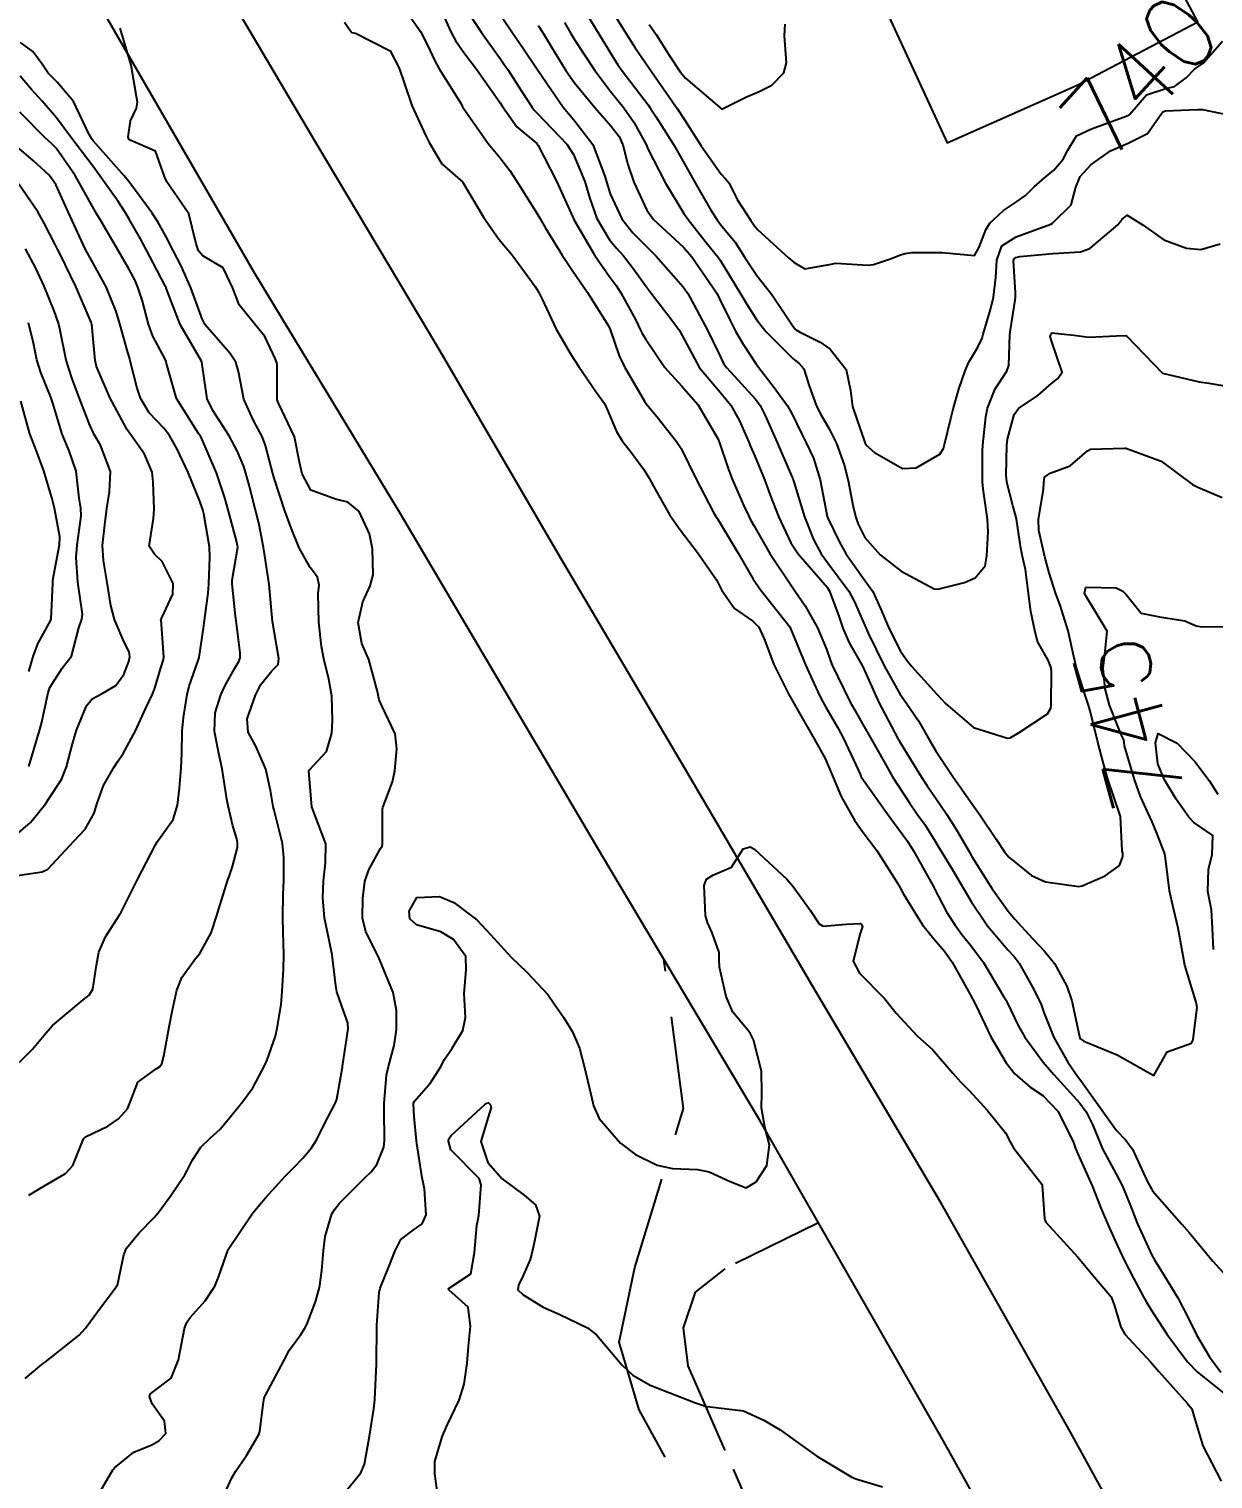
# Model space of a CAD drawing. Header units: metres. Extents: x 298520 to 308411, y 7433745 to 7450750.
# Drawn here: x 298851.9 to 298915.9, y 7449968.8 to 7450047.3 of the extents above; entities that cross this region are included whole.
import ezdxf
from ezdxf.enums import TextEntityAlignment as Align

# ---------------------------------------------------------------- set-up
doc = ezdxf.new("R2010")
doc.units = ezdxf.units.M
doc.header["$LTSCALE"] = 10
doc.linetypes.add('DASHED', pattern=[0.75, 0.5, -0.25])
for name, color, linetype in [('Cotas', 45, 'Continuous'), ('Curvas de Nivel 1m', 11, 'Continuous'), ('Curvas de Nivel 5m', 15, 'Continuous'), ('Edificações', 30, 'Continuous'), ('Vias Primárias', 230, 'Continuous'), ('Vias Secundárias', 230, 'DASHED')]:
    doc.layers.add(name, color=color, linetype=linetype)
doc.styles.add('Style-STANDARD', font='STANDARD.shx')

msp = doc.modelspace()

# ---------------------------------------------------------------- linework, layer by layer
at = {"layer": 'Curvas de Nivel 1m', "flags": 128}
for points, elevation in [([(298881.532, 7450048.929), (298882.703, 7450046.997), (298883.411, 7450045.835), (298883.736, 7450045.314), (298883.973, 7450044.981), (298885.376, 7450043.149), (298885.513, 7450042.959), (298885.799, 7450042.526), (298886.781, 7450040.946), (298887.343, 7450039.965), (298887.922, 7450038.934), (298888.778, 7450037.458), (298889.117, 7450036.922), (298889.301, 7450036.682), (298890.097, 7450035.714), (298890.62, 7450034.9), (298891.268, 7450033.921), (298892.065, 7450032.882), (298893.236, 7450031.158), (298893.361, 7450030.995), (298893.564, 7450030.865), (298894.688, 7450030.308), (298895.224, 7450029.928), (298896.096, 7450028.831), (298896.329, 7450027.696), (298896.431, 7450026.828), (298897.102, 7450024.882), (298897.132, 7450024.82), (298897.14, 7450024.797), (298897.162, 7450024.751), (298897.63, 7450024.343), (298899.15, 7450023.477), (298899.877, 7450023.516), (298901.158, 7450024.254), (298901.362, 7450024.567), (298901.424, 7450024.767), (298901.764, 7450026.177), (298901.903, 7450026.763), (298902.195, 7450027.763), (298902.544, 7450028.757), (298902.742, 7450029.231), (298903.226, 7450030.046), (298903.448, 7450030.53), (298903.519, 7450030.747), (298903.91, 7450032.08), (298904.067, 7450032.742), (298904.2, 7450033.809), (298904.25, 7450034.74), (298904.515, 7450035.514), (298905.296, 7450036.006), (298907.177, 7450036.702), (298907.261, 7450036.743), (298907.304, 7450036.777), (298908.273, 7450037.736), (298908.526, 7450038.688), (298908.756, 7450039.269), (298909.345, 7450039.9), (298910.403, 7450040.664), (298911.357, 7450041.083), (298912.41, 7450041.592), (298913.123, 7450042.633), (298913.23, 7450042.776), (298913.376, 7450042.819), (298915.095, 7450042.895), (298915.377, 7450042.897), (298916.865, 7450042.588)], 741), ([(298872.117, 7450048.449), (298873.056, 7450047.114), (298873.416, 7450046.423), (298873.827, 7450045.524), (298874.071, 7450045.1), (298875.252, 7450043.204), (298875.319, 7450043.081), (298875.338, 7450043.046), (298875.372, 7450042.984), (298876.729, 7450041.066), (298877.345, 7450040.306), (298877.891, 7450039.604), (298878.264, 7450039.046), (298879.308, 7450037.381), (298879.517, 7450037.028), (298879.812, 7450036.511), (298880.727, 7450035.016), (298881.275, 7450034.206), (298882.105, 7450033.002), (298883.236, 7450031.19), (298883.324, 7450030.989), (298883.814, 7450029.576), (298884.104, 7450028.977), (298885.185, 7450027.126), (298885.294, 7450026.959), (298885.843, 7450026.287), (298886.919, 7450024.942), (298887.159, 7450024.551), (298887.957, 7450022.932), (298888.9, 7450021.138), (298889.025, 7450020.921), (298889.112, 7450020.782), (298889.816, 7450019.625), (298890.243, 7450018.903), (298891.072, 7450017.485), (298891.476, 7450016.886), (298893.043, 7450014.911), (298893.071, 7450014.87), (298893.092, 7450014.82), (298893.898, 7450012.861), (298894.655, 7450011.197), (298894.831, 7450010.852), (298894.99, 7450010.569), (298895.63, 7450009.491), (298895.977, 7450008.835), (298896.866, 7450006.899), (298896.895, 7450006.821), (298896.912, 7450006.79), (298896.942, 7450006.741), (298898.313, 7450004.806), (298898.915, 7450004.003), (298899.424, 7450003.308), (298899.744, 7450002.792), (298900.833, 7450000.82), (298900.856, 7450000.78), (298900.873, 7450000.745), (298901.551, 7449999.461), (298901.995, 7449998.763), (298902.365, 7449998.274), (298902.842, 7449997.68), (298903.534, 7449996.743), (298904.638, 7449994.9), (298904.73, 7449994.731), (298904.802, 7449994.594), (298905.407, 7449993.339), (298905.765, 7449992.715), (298906.763, 7449991.364), (298907.331, 7449990.694), (298908.738, 7449989.139), (298909.078, 7449988.677), (298909.419, 7449987.98), (298909.968, 7449986.667), (298910.693, 7449985.342), (298911.06, 7449984.654), (298911.517, 7449983.493), (298911.853, 7449982.642), (298912.637, 7449980.926), (298912.796, 7449980.628), (298913.116, 7449980.137), (298914.044, 7449978.616), (298914.602, 7449977.53), (298915.06, 7449976.605), (298915.751, 7449975.422), (298916.374, 7449974.592)], 747), ([(298874.083, 7450048.454), (298874.709, 7450047.091), (298874.955, 7450046.624), (298875.412, 7450045.988), (298876.095, 7450045.073), (298877.376, 7450043.262), (298877.502, 7450043.058), (298878.282, 7450041.966), (298879.353, 7450041.056), (298879.38, 7450041.03), (298879.434, 7450040.947), (298880.427, 7450039.019), (298881.304, 7450037.081), (298881.335, 7450037.01), (298881.36, 7450036.952), (298882.489, 7450034.998), (298883.272, 7450033.878), (298883.658, 7450033.375), (298883.908, 7450032.98), (298884.709, 7450031.5), (298884.972, 7450030.964), (298885.055, 7450030.787), (298885.228, 7450030.486), (298886.286, 7450028.949), (298887.198, 7450027.938), (298888.075, 7450026.931), (298889.164, 7450025.061), (298889.207, 7450024.963), (298889.221, 7450024.919), (298889.704, 7450023.468), (298889.928, 7450022.908), (298890.564, 7450021.455), (298890.823, 7450020.894), (298890.925, 7450020.706), (298891.108, 7450020.385), (298891.969, 7450018.881), (298893.068, 7450017.239), (298893.326, 7450016.867), (298893.873, 7450016.044), (298894.554, 7450014.855), (298895.032, 7450013.71), (298895.249, 7450013.07), (298895.343, 7450012.845), (298895.651, 7450012.203), (298896.319, 7450010.83), (298896.557, 7450010.395), (298896.981, 7450009.662), (298897.473, 7450008.815), (298898.155, 7450007.608), (298898.612, 7450006.803), (298898.938, 7450006.276), (298899.523, 7450005.385), (298899.946, 7450004.785), (298900.348, 7450004.209), (298900.908, 7450003.308), (298901.107, 7450002.979), (298901.229, 7450002.775), (298901.773, 7450001.884), (298902.444, 7450000.756), (298902.603, 7450000.487), (298902.866, 7450000.044), (298903.751, 7449998.741), (298904.84, 7449997.439), (298905.191, 7449997.079), (298905.464, 7449996.721), (298906.266, 7449995.253), (298906.549, 7449994.704), (298906.627, 7449994.529), (298906.796, 7449994.051), (298907.337, 7449992.694), (298908.097, 7449991.353), (298908.569, 7449990.682), (298908.751, 7449990.444), (298910.009, 7449988.667), (298910.723, 7449987.663), (298911.217, 7449987.151), (298911.591, 7449986.647), (298912.391, 7449984.931), (298912.553, 7449984.632), (298912.599, 7449984.548), (298912.681, 7449984.393), (298914.237, 7449982.614), (298914.656, 7449982.15), (298915.932, 7449980.597), (298916.625, 7449979.846)], 746), ([(298862.481, 7449968.08), (298862.844, 7449968.872), (298863.05, 7449969.224), (298863.65, 7449970.075), (298864.314, 7449971.212), (298864.362, 7449971.374), (298864.539, 7449972.839), (298864.606, 7449973.209), (298864.654, 7449973.318), (298865.655, 7449975.194), (298865.971, 7449975.79), (298866.585, 7449976.631), (298866.805, 7449976.962), (298866.904, 7449977.177), (298867.381, 7449978.396), (298867.589, 7449979.17), (298867.715, 7449980.081), (298867.806, 7449981.168), (298867.894, 7449981.924), (298868.267, 7449983.164), (298868.415, 7449983.413), (298868.669, 7449983.726), (298870.078, 7449985.139), (298870.39, 7449985.431), (298870.693, 7449985.829), (298871.074, 7449986.76), (298871.116, 7449987.126), (298871.098, 7449988.757), (298871.099, 7449989.126), (298871.223, 7449990.658), (298871.327, 7449991.124), (298871.635, 7449992.26), (298871.756, 7449993.12), (298871.756, 7449994.157), (298871.584, 7449995.122), (298870.83, 7449996.961), (298870.743, 7449997.131), (298870.106, 7449998.402), (298869.922, 7449999.144), (298869.941, 7450000.221), (298870.044, 7450001.142), (298870.255, 7450001.766), (298870.9, 7450002.915), (298870.984, 7450003.047), (298871.011, 7450003.129), (298871.003, 7450005.048), (298871.015, 7450005.129), (298871.547, 7450006.521), (298871.675, 7450007.123), (298871.775, 7450008.311), (298871.69, 7450009.123), (298870.988, 7450010.61), (298870.824, 7450010.965), (298870.779, 7450011.133), (298870.725, 7450011.406), (298870.259, 7450013.141), (298869.889, 7450014.004), (298869.679, 7450015.144), (298869.943, 7450016.257), (298870.339, 7450017.137), (298870.491, 7450017.724), (298870.462, 7450019.136), (298870.292, 7450019.947), (298869.741, 7450021.144), (298869.12, 7450021.655), (298868.458, 7450021.824), (298867.13, 7450022.308), (298866.65, 7450023.185), (298866.519, 7450023.817), (298866.24, 7450025.189), (298865.376, 7450027.003), (298865.295, 7450027.199), (298865.308, 7450029.103), (298865.287, 7450029.199), (298865.215, 7450029.398), (298864.636, 7450030.618), (298864.156, 7450031.216), (298863.249, 7450032.329), (298862.899, 7450033.234), (298862.377, 7450034.336), (298861.28, 7450034.986), (298861.051, 7450035.252), (298860.914, 7450035.626), (298860.526, 7450037.258), (298859.329, 7450038.987), (298859.207, 7450039.272), (298858.712, 7450040.644), (298857.352, 7450041.235), (298857.269, 7450041.301), (298857.231, 7450041.425), (298857.368, 7450042.293), (298857.696, 7450042.977), (298857.749, 7450043.295), (298857.695, 7450043.605), (298857.403, 7450045.3), (298856.805, 7450047.306)], 748), ([(298868.956, 7450047.631), (298869.272, 7450047.152), (298869.343, 7450047.072), (298869.422, 7450047.044), (298869.545, 7450047.026), (298871.412, 7450046.071), (298871.907, 7450045.125), (298872.168, 7450044.346), (298872.59, 7450043.118), (298873.357, 7450041.472), (298873.472, 7450041.226), (298873.523, 7450041.107), (298874.209, 7450039.965), (298875.229, 7450039.082), (298875.331, 7450038.982), (298876.468, 7450037.068), (298877.291, 7450035.891), (298877.671, 7450035.439), (298878.004, 7450035.049), (298878.542, 7450034.307), (298879.266, 7450033.321), (298879.451, 7450033.028), (298879.645, 7450032.638), (298880.41, 7450031.018), (298881.219, 7450029.626), (298881.617, 7450029.006), (298882.592, 7450027.596), (298883.025, 7450026.992), (298883.179, 7450026.637), (298883.668, 7450025.483), (298883.975, 7450024.978), (298884.492, 7450024.306), (298885.148, 7450023.425), (298885.434, 7450022.957), (298885.771, 7450022.316), (298886.559, 7450020.946), (298887.105, 7450020.154), (298888.046, 7450018.93), (298889.071, 7450017.458), (298889.354, 7450016.916), (298890.047, 7450015.899), (298891.046, 7450015.21), (298891.366, 7450014.887), (298891.664, 7450014.256), (298892.187, 7450012.878), (298892.999, 7450011.258), (298893.216, 7450010.868), (298893.517, 7450010.335), (298894.36, 7450008.856), (298894.957, 7450007.78), (298895.359, 7450006.844), (298895.833, 7450005.737), (298896.326, 7450004.829), (298896.54, 7450004.447), (298896.914, 7450003.935), (298897.754, 7450002.811), (298898.877, 7450001.046), (298899.013, 7450000.799), (298899.185, 7450000.482), (298900.236, 7449998.786), (298900.845, 7449998.034), (298901.424, 7449997.356), (298901.834, 7449996.765), (298902.807, 7449995.029), (298902.955, 7449994.748), (298903.108, 7449994.439), (298903.917, 7449992.739), (298904.762, 7449991.315), (298905.217, 7449990.723), (298906.05, 7449990.015), (298906.742, 7449989.559), (298907.573, 7449988.692), (298908.393, 7449987.006), (298908.515, 7449986.682), (298908.706, 7449986.24), (298909.411, 7449984.673), (298909.905, 7449983.433), (298910.219, 7449982.664), (298910.648, 7449981.695), (298911.138, 7449980.652), (298911.653, 7449979.674), (298912.212, 7449978.636), (298912.352, 7449978.376), (298912.606, 7449977.958), (298913.472, 7449976.621), (298914.571, 7449975.149), (298915.086, 7449974.605), (298916.551, 7449973.439)], 748), ([(298877.436, 7450047.931), (298878.046, 7450047.051), (298878.606, 7450046.234), (298879.403, 7450045.03), (298880.789, 7450043.016), (298881.366, 7450042.339), (298882.38, 7450041), (298883.036, 7450039.292), (298883.119, 7450038.992), (298883.323, 7450038.344), (298883.948, 7450036.98), (298884.545, 7450036.221), (298885.288, 7450035.485), (298885.822, 7450034.955), (298887.267, 7450033.313), (298887.521, 7450032.937), (298887.873, 7450032.314), (298888.612, 7450030.926), (298889.22, 7450029.662), (298889.463, 7450029.164), (298889.643, 7450028.914), (298891.188, 7450027.23), (298891.444, 7450026.887), (298891.719, 7450026.343), (298892.357, 7450024.878), (298893.145, 7450023.081), (298893.209, 7450022.934), (298893.231, 7450022.869), (298893.26, 7450022.75), (298893.844, 7450020.863), (298894.328, 7450019.63), (298894.746, 7450018.853), (298895.086, 7450018.386), (298896.242, 7450016.832), (298896.53, 7450016.3), (298897.046, 7450015.112), (298897.178, 7450014.819), (298897.296, 7450014.561), (298898.152, 7450012.809), (298899, 7450011.295), (298899.35, 7450010.795), (298900.02, 7450009.821), (298900.602, 7450008.776), (298900.964, 7450008.167), (298901.911, 7450006.76), (298902.928, 7450005.307), (298903.33, 7450004.746), (298904.216, 7450003.431), (298904.669, 7450002.732), (298904.899, 7450002.446), (298906.129, 7450001.467), (298906.879, 7450001.112), (298908.688, 7450000.869), (298908.876, 7450000.892), (298910.118, 7450001.434), (298910.893, 7450002), (298911.077, 7450002.48), (298911.061, 7450002.658), (298911.039, 7450002.793), (298910.936, 7450004.66), (298910.923, 7450004.704), (298910.251, 7450006.667), (298909.983, 7450007.645), (298909.714, 7450008.673), (298909.3, 7450010.367), (298909.213, 7450010.678), (298909.003, 7450011.325), (298908.56, 7450012.685), (298908.41, 7450013.305), (298908.116, 7450014.689), (298907.673, 7450016.078), (298907.447, 7450016.696), (298907.08, 7450017.837), (298906.846, 7450018.704), (298906.522, 7450020.123), (298906.504, 7450020.709), (298906.784, 7450022.36), (298906.8, 7450022.705), (298906.837, 7450023.005), (298907.141, 7450023.229), (298908.221, 7450023.615), (298909.159, 7450024.43), (298909.313, 7450024.526), (298911.162, 7450024.585), (298911.233, 7450024.578), (298913.151, 7450023.867), (298914.832, 7450022.613), (298915.132, 7450022.473), (298916.449, 7450021.913)], 744), ([(298879.429, 7450047.451), (298879.696, 7450047.027), (298880.136, 7450046.303), (298880.932, 7450045.015), (298881.393, 7450044.347), (298882.491, 7450042.999), (298883.363, 7450042.011), (298883.804, 7450041.43), (298884.003, 7450040.98), (298884.282, 7450039.915), (298884.613, 7450038.971), (298885.31, 7450037.443), (298885.669, 7450036.956), (298887.288, 7450035.458), (298887.748, 7450034.935), (298888.871, 7450033.312), (298889.12, 7450032.921), (298889.25, 7450032.663), (298889.816, 7450031.488), (298890.115, 7450030.907), (298890.521, 7450030.195), (298891.216, 7450029.151), (298891.411, 7450028.888), (298892.143, 7450027.937), (298892.927, 7450026.873), (298893.178, 7450026.423), (298893.673, 7450025.367), (298893.938, 7450024.858), (298894.331, 7450024.028), (298894.685, 7450022.855), (298895.076, 7450020.887), (298895.088, 7450020.85), (298895.112, 7450020.792), (298895.743, 7450019.484), (298896.092, 7450018.835), (298897.073, 7450017.468), (298897.533, 7450016.815), (298897.959, 7450015.905), (298898.415, 7450014.806), (298899.031, 7450013.591), (298899.353, 7450013.122), (298899.627, 7450012.791), (298901, 7450011.262), (298901.479, 7450010.765), (298902.98, 7450009.472), (298904.824, 7450008.882), (298904.975, 7450008.909), (298905.458, 7450009.203), (298906.988, 7450010.204), (298907.17, 7450010.519), (298907.19, 7450010.698), (298907.215, 7450012.503), (298907.186, 7450012.698), (298907.027, 7450013.112), (298906.445, 7450014.117), (298906.299, 7450014.711), (298906.083, 7450015.745), (298905.957, 7450016.717), (298905.796, 7450018.006), (298905.638, 7450018.722), (298905.542, 7450019.168), (298905.314, 7450020.727), (298905.287, 7450020.9), (298905.12, 7450021.474), (298904.787, 7450022.733), (298904.751, 7450023.121), (298904.794, 7450024.734), (298904.835, 7450025.065), (298905.18, 7450026.39), (298905.421, 7450026.726), (298906.474, 7450027.431), (298907.203, 7450028.069), (298907.551, 7450028.353), (298907.779, 7450028.694), (298907.229, 7450030.328), (298907.145, 7450030.614), (298907.152, 7450030.701), (298907.234, 7450030.808), (298908.423, 7450030.688), (298909.232, 7450030.58), (298910.733, 7450030.658), (298911.233, 7450030.67), (298911.271, 7450030.65), (298913.213, 7450028.63), (298915.206, 7450028.166), (298915.724, 7450028.084), (298917.202, 7450027.847)], 743), ([(298880.846, 7450047.601), (298881.2, 7450047.012), (298881.419, 7450046.644), (298882.502, 7450044.999), (298883.386, 7450043.839), (298884.073, 7450042.979), (298884.603, 7450042.209), (298885.285, 7450040.961), (298885.304, 7450040.912), (298885.351, 7450040.798), (298886.31, 7450038.95), (298887.308, 7450037.271), (298887.541, 7450036.938), (298888.518, 7450035.7), (298889.148, 7450034.921), (298889.28, 7450034.738), (298890.405, 7450032.903), (298890.715, 7450032.365), (298891.239, 7450031.53), (298891.751, 7450030.885), (298893.218, 7450029.426), (298893.529, 7450029.178), (298893.81, 7450028.861), (298894.1, 7450027.956), (298894.495, 7450026.85), (298894.721, 7450026.389), (298895.171, 7450025.623), (298895.567, 7450024.836), (298895.982, 7450023.668), (298896.196, 7450022.834), (298896.459, 7450021.494), (298896.614, 7450020.827), (298896.741, 7450020.458), (298897.102, 7450019.743), (298897.932, 7450018.812), (298899.08, 7450017.931), (298900.866, 7450016.973), (298901.066, 7450016.945), (298902.509, 7450017.318), (298903.075, 7450017.555), (298903.617, 7450018.212), (298903.705, 7450018.744), (298903.79, 7450020.059), (298903.752, 7450020.744), (298903.513, 7450022.371), (298903.481, 7450022.747), (298903.478, 7450024.427), (298903.497, 7450024.747), (298903.648, 7450026.276), (298903.739, 7450026.744), (298904.153, 7450027.786), (298904.791, 7450028.734), (298904.905, 7450029.044), (298904.957, 7450030.733), (298904.982, 7450030.986), (298905.251, 7450032.586), (298905.268, 7450032.73), (298905.257, 7450032.984), (298905.16, 7450034.731), (298905.189, 7450034.826), (298905.284, 7450034.887), (298905.501, 7450034.943), (298907.287, 7450035.116), (298908.771, 7450035.202), (298909.29, 7450035.38), (298910.793, 7450036.658), (298911.012, 7450036.95), (298911.311, 7450037.185), (298912.169, 7450036.641), (298913.295, 7450035.848), (298914.507, 7450035.402), (298915.29, 7450035.32), (298916.332, 7450035.634)], 742), ([(298885.431, 7450047.503), (298885.808, 7450046.956), (298886.517, 7450045.844), (298887.104, 7450044.943), (298887.398, 7450044.601), (298889.373, 7450042.92), (298890.705, 7450043.575), (298891.388, 7450043.875), (298892.067, 7450044.209), (298892.732, 7450044.877), (298892.864, 7450045.419), (298892.76, 7450046.877), (298892.788, 7450047.521)], 739), ([(298855.7, 7449968.089), (298856.416, 7449969.301), (298856.446, 7449969.348), (298856.495, 7449969.416), (298857.544, 7449970.253), (298858.514, 7449970.667), (298858.908, 7449970.883), (298859.269, 7449971.269), (298859.207, 7449971.947), (298858.539, 7449972.878), (298858.388, 7449973.282), (298858.43, 7449973.396), (298858.546, 7449973.485), (298859.561, 7449974.262), (298859.96, 7449975.259), (298860.289, 7449976.954), (298860.391, 7449977.253), (298860.596, 7449977.543), (298861.401, 7449978.446), (298861.931, 7449979.237), (298862.135, 7449979.72), (298862.643, 7449981.23), (298863.993, 7449983.21), (298864.671, 7449984.019), (298865.23, 7449984.642), (298865.738, 7449985.189), (298866.207, 7449985.668), (298866.698, 7449986.175), (298867.161, 7449986.72), (298867.452, 7449987.173), (298867.871, 7449988.019), (298868.458, 7449989.163), (298868.531, 7449989.367), (298868.754, 7449990.587), (298868.834, 7449991.087), (298868.841, 7449991.159), (298868.857, 7449991.252), (298869.143, 7449993.155), (298869.119, 7449993.488), (298868.795, 7449994.385), (298868.536, 7449995.163), (298868.473, 7449995.498), (298868.279, 7449997.166), (298868.135, 7449997.872), (298867.858, 7449999.17), (298867.783, 7450000.252), (298867.802, 7450001.171), (298867.922, 7450002.135), (298867.935, 7450003.17), (298867.347, 7450004.747), (298867.186, 7450005.177), (298867.021, 7450007.11), (298867.046, 7450007.179), (298867.968, 7450008.165), (298868.253, 7450009.167), (298868.296, 7450009.851), (298868.258, 7450011.167), (298868.105, 7450012.071), (298867.834, 7450013.172), (298867.697, 7450013.838), (298867.55, 7450015.172), (298867.526, 7450016.713), (298867.571, 7450017.173), (298867.493, 7450017.59), (298867.082, 7450018.126), (298866.492, 7450019.186), (298866.081, 7450020.212), (298865.719, 7450021.194), (298865.139, 7450022.962), (298865.075, 7450023.201), (298864.672, 7450024.721), (298864.486, 7450025.21), (298864.026, 7450026.072), (298863.494, 7450027.225), (298863.205, 7450028.73), (298863.069, 7450029.231), (298862.745, 7450029.707), (298861.411, 7450031.248), (298861.238, 7450031.576), (298860.623, 7450033.256), (298860.103, 7450034.433), (298859.677, 7450035.266), (298859.29, 7450036.004), (298858.842, 7450036.82), (298858.545, 7450037.281), (298857.327, 7450038.93), (298857.021, 7450039.303), (298855.352, 7450041.201), (298855.26, 7450041.321), (298855.133, 7450041.545), (298854.272, 7450043.331), (298853.393, 7450044.37), (298852.914, 7450044.863), (298852.58, 7450045.352), (298852.081, 7450046.031), (298851.414, 7450046.526)], 747), ([(298851.665, 7449974.251), (298852.568, 7449974.996), (298852.77, 7449975.147), (298853.023, 7449975.343), (298854.586, 7449976.599), (298854.931, 7449976.975), (298855.179, 7449977.314), (298855.786, 7449978.123), (298856.612, 7449979.219), (298856.646, 7449979.266), (298856.66, 7449979.3), (298857, 7449980.933), (298857.155, 7449981.295), (298857.822, 7449982.118), (298858.66, 7449982.98), (298858.913, 7449983.276), (298859.552, 7449984.147), (298860.304, 7449985.256), (298860.438, 7449985.502), (298860.695, 7449986.045), (298861.181, 7449986.77), (298861.683, 7449987.24), (298862.217, 7449987.736), (298862.724, 7449988.351), (298863.433, 7449989.219), (298863.983, 7449989.973), (298864.635, 7449991.202), (298864.766, 7449991.489), (298865.214, 7449992.76), (298865.303, 7449993.195), (298865.515, 7449994.474), (298865.578, 7449995.192), (298865.638, 7449996.375), (298865.665, 7449997.192), (298865.635, 7449998.403), (298865.608, 7449999.192), (298865.636, 7450000.422), (298865.656, 7450001.192), (298865.659, 7450002.425), (298865.595, 7450003.193), (298865.135, 7450004.984), (298865.079, 7450005.198), (298864.936, 7450006.049), (298864.687, 7450007.204), (298864.171, 7450008.418), (298863.732, 7450009.219), (298863.688, 7450009.928), (298864.13, 7450011.213), (298864.425, 7450011.785), (298865.013, 7450012.532), (298865.349, 7450012.865), (298865.398, 7450013.196), (298865.043, 7450015.2), (298864.871, 7450017.203), (298864.636, 7450018.754), (298864.569, 7450019.208), (298864.336, 7450020.442), (298864.134, 7450021.215), (298863.783, 7450022.57), (298863.614, 7450023.223), (298863.5, 7450023.579), (298863.155, 7450024.402), (298862.712, 7450025.235), (298861.813, 7450026.607), (298861.515, 7450027.247), (298861.234, 7450029.228), (298861.228, 7450029.25), (298861.213, 7450029.275), (298860.052, 7450031.262), (298859.304, 7450033.227), (298859.288, 7450033.27), (298859.263, 7450033.325), (298858.594, 7450034.599), (298858.236, 7450035.286), (298857.902, 7450035.903), (298857.299, 7450036.957), (298857.095, 7450037.302), (298856.69, 7450037.928), (298855.71, 7450039.316), (298855.338, 7450039.807), (298854.192, 7450041.332), (298853.369, 7450042.444), (298852.577, 7450043.352), (298851.999, 7450043.971), (298851.396, 7450044.697)], 746), ([(298851.352, 7449991.364), (298852.059, 7449992.068), (298852.779, 7449992.926), (298853.149, 7449993.345), (298854.797, 7449994.739), (298855.13, 7449994.986), (298855.335, 7449995.315), (298855.528, 7449996.607), (298855.654, 7449997.312), (298856.008, 7449998.142), (298856.746, 7449999.301), (298856.788, 7449999.367), (298856.856, 7449999.482), (298857.471, 7450000.697), (298857.765, 7450001.287), (298858.701, 7450003.073), (298858.807, 7450003.271), (298858.904, 7450003.398), (298859.682, 7450004.496), (298859.911, 7450005.26), (298860.009, 7450006.187), (298860.101, 7450007.259), (298860.144, 7450008.076), (298860.163, 7450009.258), (298860.23, 7450010.008), (298860.43, 7450011.256), (298860.544, 7450011.71), (298861.02, 7450013.087), (298861.068, 7450013.203), (298861.081, 7450013.249), (298861.327, 7450014.961), (298861.368, 7450015.247), (298861.575, 7450016.735), (298861.603, 7450017.245), (298861.66, 7450018.672), (298861.647, 7450019.244), (298861.335, 7450021.023), (298861.273, 7450021.248), (298861.12, 7450021.706), (298860.486, 7450023.257), (298859.891, 7450024.527), (298859.475, 7450025.267), (298859.167, 7450025.654), (298858.383, 7450026.49), (298857.898, 7450027.289), (298857.731, 7450027.824), (298857.354, 7450029.298), (298857.321, 7450029.406), (298857.217, 7450029.756), (298856.791, 7450031.304), (298856.589, 7450031.961), (298856.05, 7450033.312), (298855.277, 7450034.703), (298854.928, 7450035.324), (298854.597, 7450036.019), (298854.014, 7450037.333), (298853.325, 7450038.843), (298852.973, 7450039.345), (298852.11, 7450040.128), (298851.347, 7450040.782)], 744), ([(298850.883, 7450001.401), (298852.582, 7450001.657), (298852.887, 7450001.807), (298854.312, 7450003.329), (298854.909, 7450003.964), (298855.408, 7450004.825), (298855.552, 7450005.314), (298855.913, 7450006.336), (298856.461, 7450007.305), (298856.659, 7450007.6), (298856.961, 7450008.059), (298857.642, 7450009.29), (298858.173, 7450010.47), (298858.55, 7450011.277), (298858.678, 7450011.594), (298859.014, 7450012.698), (298859.15, 7450013.14), (298859.164, 7450013.269), (298859.041, 7450015.057), (298859.021, 7450015.249), (298859.014, 7450015.27), (298859.012, 7450015.302), (298859.044, 7450015.357), (298859.652, 7450016.676), (298859.671, 7450017.264), (298859.085, 7450018.445), (298858.66, 7450018.848), (298858.373, 7450019.281), (298858.604, 7450020.773), (298858.654, 7450021.277), (298858.601, 7450022.744), (298858.54, 7450023.279), (298858.121, 7450024.254), (298857.387, 7450025.297), (298857.289, 7450025.423), (298857.167, 7450025.602), (298856.255, 7450027.309), (298855.53, 7450028.997), (298855.45, 7450029.318), (298855.27, 7450031.282), (298855.262, 7450031.32), (298855.234, 7450031.396), (298854.401, 7450033.329), (298853.554, 7450035.063), (298853.413, 7450035.339), (298853.285, 7450035.592), (298852.699, 7450036.751), (298852.353, 7450037.354), (298851.325, 7450038.864)], 743), ([(298850.903, 7450003.423), (298851.954, 7450004.318), (298852.788, 7450005.351), (298852.838, 7450005.437), (298852.926, 7450005.584), (298853.634, 7450006.648), (298853.905, 7450007.336), (298854.221, 7450008.587), (298854.448, 7450009.328), (298854.986, 7450010.632), (298855.285, 7450011.023), (298855.836, 7450011.312), (298856.574, 7450011.73), (298857.008, 7450012.339), (298857.272, 7450013.044), (298857.327, 7450013.295), (298857.288, 7450013.559), (298857.031, 7450014.073), (298856.505, 7450015.305), (298856.303, 7450016.058), (298856.098, 7450017.31), (298855.897, 7450018.5), (298855.844, 7450019.312), (298855.98, 7450020.436), (298856.087, 7450021.31), (298856.224, 7450022.211), (298856.288, 7450023.309), (298855.738, 7450024.733), (298855.399, 7450025.318), (298855.17, 7450025.813), (298854.592, 7450027.326), (298854.201, 7450028.332), (298853.879, 7450029.333), (298853.536, 7450031.031), (298853.467, 7450031.338), (298853.243, 7450031.998), (298852.698, 7450033.348), (298852.239, 7450034.322), (298851.676, 7450035.364)], 742), ([(298851.864, 7450007.361), (298852.112, 7450008.208), (298852.45, 7450009.355), (298852.57, 7450009.761), (298852.913, 7450011.351), (298852.928, 7450011.417), (298852.997, 7450011.623), (298853.671, 7450012.682), (298854.179, 7450013.333), (298854.568, 7450014.857), (298854.739, 7450015.325), (298854.774, 7450015.597), (298854.524, 7450017.328), (298854.425, 7450018.669), (298854.487, 7450019.329), (298854.693, 7450020.91), (298854.669, 7450021.324), (298854.58, 7450021.866), (298854.431, 7450023.327), (298854.055, 7450024.43), (298853.672, 7450025.335), (298853.187, 7450026.948), (298853.054, 7450027.342), (298852.516, 7450028.661), (298852.301, 7450029.354), (298852.121, 7450030.255), (298851.846, 7450031.361)], 741), ([(298915.981, 7449997.453), (298915.921, 7449998.594), (298915.862, 7449999.594), (298915.666, 7450000.598), (298915.698, 7450001.79), (298915.905, 7450002.595), (298915.943, 7450003.624), (298914.92, 7450004.334), (298914.644, 7450004.613), (298913.964, 7450005.588), (298913.333, 7450006.626), (298912.956, 7450007.499), (298912.844, 7450008.632), (298912.978, 7450009.146), (298914.01, 7450008.62), (298914.958, 7450007.617), (298915.733, 7450006.598), (298916.204, 7450005.859)], 746), ([(298868.476, 7449967.49), (298869.824, 7449969.14), (298870.032, 7449969.604), (298870.303, 7449971.133), (298870.538, 7449972.612), (298870.588, 7449973.084), (298870.593, 7449973.129), (298870.673, 7449975.018), (298870.671, 7449975.129), (298870.69, 7449977.031), (298870.691, 7449977.129), (298870.831, 7449978.907), (298870.884, 7449979.127), (298871.38, 7449980.374), (298871.67, 7449981.12), (298872.003, 7449981.763), (298872.655, 7449982.277), (298873.145, 7449982.618), (298873.369, 7449983.103), (298873.273, 7449984.508), (298873.152, 7449985.105), (298872.855, 7449986.965), (298872.841, 7449987.109), (298872.726, 7449988.413), (298872.673, 7449989.111), (298872.681, 7449989.163), (298872.735, 7449989.247), (298873.609, 7449990.243), (298874.141, 7449991.096), (298874.354, 7449991.507), (298874.773, 7449992.121), (298875.36, 7449993.081), (298875.491, 7449993.78), (298875.424, 7449995.074), (298875.534, 7449996.361), (298875.521, 7449997.073), (298874.842, 7449998.001), (298874.157, 7449998.402), (298872.85, 7449998.796), (298872.476, 7449999.114), (298872.44, 7449999.531), (298872.865, 7450000.275), (298874.096, 7450000.322), (298874.862, 7450000.001), (298876.114, 7449999.067), (298876.845, 7449998.262), (298877.959, 7449997.049), (298878.821, 7449996.232), (298879.948, 7449995.023), (298880.302, 7449994.521), (298880.791, 7449993.788), (298881.294, 7449993.005), (298881.659, 7449992.112), (298881.957, 7449990.998), (298882.332, 7449989.399), (298882.431, 7449988.993), (298882.726, 7449988.315), (298883.891, 7449986.978), (298884.704, 7449986.369), (298885.862, 7449985.786), (298886.693, 7449985.608), (298888.059, 7449985.56), (298888.691, 7449985.427), (298889.81, 7449984.909), (298890.68, 7449984.566), (298891.228, 7449984.892), (298891.809, 7449985.77), (298891.953, 7449986.881), (298891.695, 7449987.858), (298891.508, 7449988.888), (298891.54, 7449989.687), (298891.517, 7449990.882), (298891.088, 7449992.577), (298890.924, 7449992.889), (298890.785, 7449993.07), (298889.96, 7449994.068), (298889.595, 7449994.908), (298889.239, 7449996.502), (298889.221, 7449996.914), (298889.219, 7449997.297), (298888.847, 7449998.358), (298888.6, 7449998.923), (298888.479, 7449999.302), (298888.415, 7450000.925), (298888.534, 7450001.267), (298888.881, 7450001.482), (298889.887, 7450001.906), (298890.521, 7450002.896), (298890.904, 7450003.002), (298891.134, 7450002.888), (298892.879, 7450001.255), (298893.229, 7450000.866), (298894.142, 7449999.575), (298894.638, 7449998.852), (298894.852, 7449998.724), (298896.11, 7449998.831), (298896.853, 7449998.86), (298896.908, 7449998.819), (298896.974, 7449998.696), (298896.848, 7449998.326), (298896.469, 7449996.825), (298896.823, 7449996.174), (298898.175, 7449994.806), (298898.795, 7449994.013), (298899.948, 7449992.788), (298900.772, 7449992.049), (298901.877, 7449990.763), (298902.293, 7449990.301), (298902.744, 7449989.85), (298903.753, 7449988.74), (298904.721, 7449987.534), (298904.996, 7449987.006), (298905.161, 7449986.723), (298906.684, 7449984.755), (298906.701, 7449984.7), (298906.834, 7449982.877), (298906.899, 7449982.706), (298908.635, 7449980.804), (298908.739, 7449980.679), (298909.334, 7449979.965), (298910.442, 7449978.662), (298910.609, 7449978.227), (298910.961, 7449977.019), (298911.172, 7449976.651), (298912.571, 7449975.154), (298913.024, 7449974.625), (298914.546, 7449972.917), (298914.797, 7449972.607), (298914.908, 7449972.236), (298915.406, 7449970.601), (298916.396, 7449968.689)], 749)]:
    msp.add_lwpolyline(points, dxfattribs=dict(at, elevation=elevation))
at = {"layer": 'Curvas de Nivel 5m', "flags": 128}
for points, elevation in [([(298875.444, 7450048.457), (298876.367, 7450047.071), (298877.408, 7450045.595), (298877.626, 7450045.278), (298877.778, 7450045.054), (298878.512, 7450043.917), (298879.078, 7450043.034), (298879.207, 7450042.868), (298879.37, 7450042.698), (298880.978, 7450041.014), (298881.347, 7450040.455), (298881.956, 7450039.004), (298882.23, 7450038.09), (298882.607, 7450036.997), (298883.291, 7450035.842), (298883.681, 7450035.378), (298884.044, 7450034.979), (298884.588, 7450034.283), (298885.267, 7450033.324), (298885.539, 7450032.957), (298886.633, 7450031.556), (298887.083, 7450030.941), (298887.23, 7450030.664), (298888.168, 7450028.93), (298889.195, 7450027.719), (298889.86, 7450026.91), (298890.325, 7450026.053), (298890.822, 7450024.895), (298890.927, 7450024.66), (298891.155, 7450024.138), (298891.672, 7450022.885), (298891.98, 7450022.032), (298892.428, 7450020.877), (298893.099, 7450019.463), (298893.495, 7450018.866), (298895.066, 7450017.065), (298895.199, 7450016.848), (298895.696, 7450015.487), (298895.923, 7450014.837), (298896.253, 7450014.05), (298896.962, 7450012.821), (298897.021, 7450012.707), (298897.871, 7450010.811), (298898.901, 7450008.873), (298898.944, 7450008.8), (298898.972, 7450008.751), (298900.171, 7450006.782), (298900.473, 7450006.312), (298900.932, 7450005.654), (298901.55, 7450004.764), (298902.074, 7450003.922), (298902.746, 7450002.752), (298902.899, 7450002.487), (298903.993, 7450000.739), (298904.861, 7449999.526), (298905.232, 7449999.1), (298905.567, 7449998.719), (298906.184, 7449998.048), (298906.839, 7449997.357), (298907.367, 7449996.695), (298908.031, 7449995.472), (298908.314, 7449994.685), (298908.72, 7449992.744), (298908.743, 7449992.68), (298908.782, 7449992.625), (298908.963, 7449992.495), (298910.769, 7449991.749), (298912.753, 7449990.63), (298913.469, 7449991.927), (298914.78, 7449992.396), (298914.863, 7449992.528), (298914.879, 7449992.609), (298915.086, 7449994.322), (298915.039, 7449994.608), (298914.81, 7449995.357), (298914.42, 7449996.614), (298914.333, 7449997.112), (298914.064, 7449998.618), (298913.808, 7449999.676), (298913.595, 7450000.623), (298913.411, 7450002.109), (298913.334, 7450002.626), (298912.914, 7450003.751), (298912.653, 7450004.367), (298912.539, 7450004.636), (298912.028, 7450005.737), (298911.707, 7450006.649), (298911.16, 7450008.467), (298911.135, 7450008.658), (298911.116, 7450008.799), (298910.977, 7450009.081), (298910.343, 7450010.666), (298910.121, 7450011.554), (298910.011, 7450012.67), (298910.106, 7450013.596), (298910.22, 7450014.668), (298909.062, 7450016.59), (298909.017, 7450016.68), (298909.004, 7450016.74), (298909.069, 7450017.058), (298910.705, 7450017.027), (298911.066, 7450016.84), (298911.243, 7450016.657), (298912.054, 7450015.646), (298913.051, 7450015.456), (298914.423, 7450015.243), (298915.046, 7450014.963), (298915.359, 7450014.918), (298917.046, 7450014.929)], 745), ([(298883.441, 7450048.226), (298884.201, 7450046.978), (298884.676, 7450046.231), (298885.405, 7450045.179), (298885.557, 7450044.958), (298885.927, 7450044.422), (298886.946, 7450042.944), (298887.367, 7450042.312), (298888.245, 7450040.931), (298889.338, 7450039.392), (298889.571, 7450039.152), (298889.76, 7450038.914), (298890.202, 7450038.024), (298890.936, 7450036.896), (298891.086, 7450036.678), (298891.298, 7450036.412), (298892.98, 7450034.873), (298893.279, 7450034.625), (298893.862, 7450034.274), (298895.278, 7450034.533), (298895.538, 7450034.578), (298897.278, 7450034.481), (298897.581, 7450034.514), (298898.439, 7450034.808), (298899.046, 7450035.042), (298899.286, 7450035.112), (298899.652, 7450035.16), (298901.287, 7450035.169), (298903.047, 7450034.991), (298903.29, 7450035.448), (298903.663, 7450036.383), (298903.871, 7450036.744), (298904.615, 7450037.436), (298905.321, 7450037.905), (298905.794, 7450038.247), (298906.276, 7450038.711), (298906.833, 7450039.21), (298907.342, 7450039.617), (298907.835, 7450040.208), (298908.087, 7450040.693), (298908.57, 7450041.478), (298909.365, 7450041.852), (298911.254, 7450042.534), (298911.372, 7450042.587), (298911.414, 7450042.608), (298911.444, 7450042.649), (298912.344, 7450043.685), (298913.394, 7450044.038), (298913.871, 7450044.15), (298914.499, 7450044.619), (298914.942, 7450045.081), (298915.411, 7450045.408), (298916.461, 7450046.594)], 740), ([(298851.859, 7449984.17), (298852.676, 7449984.646), (298853.841, 7449985.333), (298854.245, 7449985.771), (298854.707, 7449986.935), (298854.814, 7449987.217), (298854.933, 7449987.318), (298856.133, 7449987.891), (298856.723, 7449988.297), (298857.196, 7449988.828), (298857.386, 7449989.293), (298857.758, 7449990.279), (298858.759, 7449991.004), (298858.93, 7449991.108), (298859.057, 7449991.276), (298859.176, 7449991.683), (298859.464, 7449993.27), (298859.625, 7449994.102), (298859.87, 7449995.264), (298860.139, 7449995.935), (298860.828, 7449996.9), (298860.989, 7449997.09), (298861.118, 7449997.247), (298861.724, 7449998.361), (298862.022, 7449999.238), (298862.215, 7449999.884), (298862.638, 7450001.232), (298862.698, 7450001.409), (298862.884, 7450001.942), (298863.155, 7450002.97), (298863.159, 7450003.226), (298863.115, 7450003.436), (298862.912, 7450004.153), (298862.647, 7450005.233), (298862.583, 7450005.579), (298862.324, 7450007.236), (298862.148, 7450008.051), (298861.919, 7450009.241), (298861.956, 7450010.267), (298862.26, 7450011.237), (298862.492, 7450011.743), (298863.014, 7450012.667), (298863.22, 7450013.027), (298863.295, 7450013.226), (298863.304, 7450013.504), (298863.077, 7450015.229), (298863.047, 7450015.489), (298862.868, 7450017.232), (298862.873, 7450017.434), (298863.088, 7450018.702), (298863.167, 7450019.229), (298863.163, 7450019.299), (298863.096, 7450019.561), (298862.657, 7450021.235), (298862.477, 7450021.882), (298862.014, 7450023.241), (298861.163, 7450025.213), (298861.144, 7450025.25), (298861.054, 7450025.361), (298859.852, 7450027.263), (298859.32, 7450029.16), (298859.291, 7450029.269), (298859.215, 7450029.431), (298858.577, 7450030.63), (298858.343, 7450031.283), (298858.012, 7450032.528), (298857.769, 7450033.292), (298857.617, 7450033.646), (298857.273, 7450034.284), (298856.678, 7450035.306), (298855.795, 7450036.818), (298855.493, 7450037.318), (298855.308, 7450037.648), (298854.363, 7450039.33), (298853.347, 7450040.798), (298853.081, 7450041.075), (298852.77, 7450041.349), (298851.374, 7450042.752)], 745), ([(298851.868, 7450012.503), (298852.125, 7450013.359), (298852.368, 7450014.019), (298853.042, 7450015.239), (298853.08, 7450015.349), (298853.161, 7450017.259), (298853.155, 7450017.349), (298853.158, 7450017.433), (298853.515, 7450019.344), (298853.536, 7450019.782), (298853.249, 7450021.339), (298853.12, 7450021.833), (298852.682, 7450023.347), (298852.267, 7450024.466), (298851.912, 7450025.359), (298851.438, 7450027.118)], 740), ([(298874.057, 7449967.514), (298873.839, 7449969.097), (298873.837, 7449969.763), (298874.224, 7449971.093), (298874.314, 7449971.303), (298874.53, 7449971.758), (298875.152, 7449973.081), (298875.418, 7449973.944), (298875.578, 7449975.075), (298875.662, 7449975.988), (298875.775, 7449977.072), (298875.643, 7449978.114), (298874.612, 7449979.03), (298874.569, 7449979.09), (298874.582, 7449979.121), (298874.614, 7449979.137), (298875.78, 7449979.918), (298875.99, 7449981.07), (298876.116, 7449982.527), (298876.219, 7449983.067), (298876.346, 7449984.731), (298876.23, 7449985.067), (298874.706, 7449986.62), (298874.58, 7449987.091), (298874.588, 7449987.217), (298874.716, 7449987.399), (298876.547, 7449989.063), (298876.647, 7449989.149), (298876.735, 7449989.167), (298876.846, 7449989.059), (298876.877, 7449988.913), (298876.726, 7449988.377), (298876.328, 7449987.066), (298876.696, 7449985.931), (298877.477, 7449985.052), (298878.674, 7449984.164), (298879.277, 7449983.639), (298879.504, 7449983.027), (298879.206, 7449981.59), (298879.077, 7449981.033), (298878.995, 7449980.677), (298878.625, 7449979.82), (298878.355, 7449979.305), (298878.323, 7449979.043), (298878.61, 7449978.766), (298879.692, 7449978.112), (298880.6, 7449977.702), (298882.099, 7449976.995), (298882.587, 7449976.613), (298883.973, 7449974.976), (298884.557, 7449974.425), (298885.489, 7449973.893), (298886.548, 7449973.469), (298887.947, 7449972.926), (298888.541, 7449972.738), (298888.736, 7449972.723), (298890.539, 7449972.504), (298891.645, 7449971.994), (298892.529, 7449971.469), (298893.367, 7449970.862), (298894.511, 7449970.048), (298896.41, 7449968.915), (298896.493, 7449968.868), (298896.62, 7449968.828), (298898.066, 7449968.384)], 750)]:
    msp.add_lwpolyline(points, dxfattribs=dict(at, elevation=elevation))
at = {"layer": 'Edificações'}
msp.add_lwpolyline([(298904.599, 7450068.344), (298896.496, 7450064.314), (298899.919, 7450056.847), (298894.884, 7450054.3), (298896.237, 7450052.64), (298901.564, 7450041.086), (298908.604, 7450044.217), (298915.13, 7450047.64), (298913.095, 7450051.487), (298908.607, 7450060.494), (298908.377, 7450061.081), (298908.046, 7450060.916)], close=True, dxfattribs=at)
at = {"layer": 'Vias Primárias'}
for points, elevation in [([(298912.15, 7449951.507), (298901.282, 7449971.013), (298891.405, 7449988.246), (298882.932, 7450002.466), (298871.982, 7450021.021), (298864.091, 7450034.033), (298854.462, 7450050.686), (298844.546, 7450067.416), (298836.571, 7450080.603), (298827.562, 7450097.007), (298820.041, 7450109.693), (298811.116, 7450124.615), (298803.1, 7450138.495), (298794.3, 7450152.95), (298784.753, 7450169.439), (298776.076, 7450183.78), (298766.447, 7450200.184), (298757.354, 7450215.806), (298747.561, 7450232.414), (298736.241, 7450249.95)], 751.201), ([(298914.032, 7449960.786), (298908.23, 7449971.343), (298901.233, 7449983.732), (298894.236, 7449995.539), (298887.355, 7450007.289), (298880.622, 7450018.688), (298874.123, 7450029.825), (298867.417, 7450041.078), (298860.158, 7450053.352), (298852.723, 7450066.121), (298846.047, 7450077.462), (298839.808, 7450088.162), (298833.423, 7450098.832), (298827.562, 7450109.328), (298821.206, 7450119.882), (298816.599, 7450127.667), (298810.885, 7450137.813), (298803.451, 7450150.232), (298803.33, 7450152.045)], 710.86)]:
    msp.add_lwpolyline(points, dxfattribs=dict(at, elevation=elevation))
at = {"layer": 'Vias Secundárias'}
msp.add_lwpolyline([(298889.879, 7449963.395), (298884.899, 7449972.558), (298883.819, 7449976.216), (298884.664, 7449980.25), (298887.296, 7449988.851), (298886.237, 7449996.919)], dxfattribs=at)
at = {"layer": 'Vias Secundárias', "elevation": 751.201}
msp.add_lwpolyline([(298894.605, 7449982.663), (298889.533, 7449980.177), (298887.92, 7449978.911), (298887.277, 7449976.986), (298887.533, 7449974.932), (298889.975, 7449969.348), (298894.35, 7449959.366)], dxfattribs=at)

# ---------------------------------------------------------------- texts
at = {"layer": 'Cotas', "style": 'Style-STANDARD'}
for s, rotation, p in [('740', 47.24199, (298911.983, 7450044.735, 740)), ('745', 105.10258, (298911.392, 7450009.696, 745))]:
    msp.add_text(s, height=4, rotation=rotation, dxfattribs=at).set_placement(p, align=Align.MIDDLE_CENTER)

doc.saveas('drawing.dxf')
